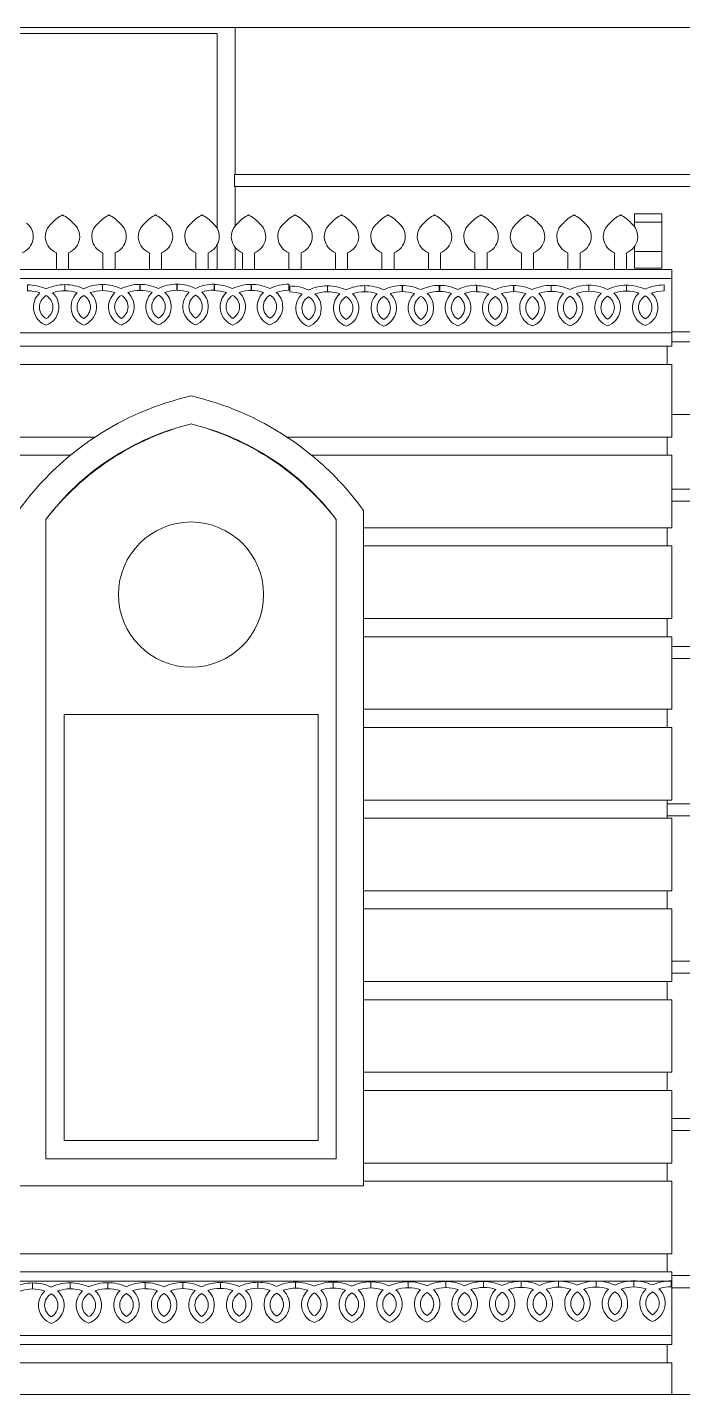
# Model space of a CAD drawing. Header units: inches. Extents: x -6210 to 141093, y -2740 to 21225.
# Drawn here: x 98754.2 to 98862.5, y 3138.1 to 3364.1 of the extents above; entities that cross this region are included whole.
import ezdxf

# ---------------------------------------------------------------- set-up
doc = ezdxf.new("R2010")
doc.units = ezdxf.units.IN
doc.header["$LTSCALE"] = 100
doc.header["$MEASUREMENT"] = 0

msp = doc.modelspace()

# ---------------------------------------------------------------- linework, layer by layer
at = {"color": 0, "linetype": 'Continuous', "lineweight": 0, "extrusion": (0, 1, 0)}
for p, q in [((99116.27012, 3364.12844), (98364.77012, 3364.12844)), ((98695.52012, 3363.12844), (98785.52012, 3363.12844)), ((98785.52012, 3363.12844), (98785.52012, 3330.92073)), ((98788.52012, 3339.79852), (98788.52012, 3364.12844)), ((98884.51354, 3339.79852), (98788.38999, 3339.79852)), ((98788.38999, 3337.79852), (98788.38999, 3339.79852)), ((98884.51354, 3337.79852), (98788.38999, 3337.79852)), ((98788.52012, 3331.33311), (98788.52012, 3337.79852)), ((98859.04218, 3333.30661), (98854.54218, 3333.30661)), ((98854.54218, 3333.30653), (98854.54218, 3333.30661)), ((98859.04218, 3333.30653), (98854.54218, 3333.30653)), ((98854.54218, 3333.30641), (98854.54218, 3333.30653)), ((98859.04218, 3333.30641), (98854.54218, 3333.30641)), ((98854.54218, 3333.3064), (98854.54218, 3333.30641)), ((98859.04218, 3333.3064), (98854.54218, 3333.3064)), ((98854.54218, 3333.30636), (98854.54218, 3333.3064)), ((98859.04218, 3333.30636), (98854.54218, 3333.30636)), ((98854.54218, 3333.30623), (98854.54218, 3333.30636)), ((98859.04218, 3333.30623), (98854.54218, 3333.30623)), ((98854.54218, 3333.30611), (98854.54218, 3333.30623)), ((98859.04218, 3333.30623), (98854.54218, 3333.30623)), ((98854.54218, 3333.30623), (98854.54218, 3333.30623)), ((98859.04218, 3333.30611), (98854.54218, 3333.30611)), ((98854.54218, 3333.3061), (98854.54218, 3333.30611)), ((98859.04218, 3333.3061), (98854.54218, 3333.3061)), ((98854.54218, 3331.95298), (98854.54218, 3333.3061)), ((98859.04218, 3331.95298), (98854.54218, 3331.95298)), ((98854.54218, 3331.18291), (98854.54218, 3331.95298)), ((98859.04218, 3333.30661), (98859.04218, 3333.30653)), ((98859.04218, 3333.30653), (98859.04218, 3333.30641)), ((98859.04218, 3333.30641), (98859.04218, 3333.3064)), ((98859.04218, 3333.3064), (98859.04218, 3333.30636)), ((98859.04218, 3333.30636), (98859.04218, 3333.30623)), ((98859.04218, 3333.30623), (98859.04218, 3333.30611)), ((98859.04218, 3333.30623), (98859.04218, 3333.30623)), ((98859.04218, 3333.30611), (98859.04218, 3333.3061)), ((98859.04218, 3333.3061), (98859.04218, 3331.95298)), ((98859.04218, 3331.95298), (98859.04218, 3327.0591)), ((98758.97397, 3326.8738), (98758.97396, 3324.12819)), ((98760.97396, 3324.12819), (98760.97397, 3326.8738)), ((98766.66147, 3326.87368), (98766.66146, 3324.12807)), ((98768.66146, 3324.12807), (98768.66147, 3326.87368)), ((98774.34897, 3326.87356), (98774.34896, 3324.12795)), ((98776.34896, 3324.12795), (98776.34897, 3326.87356)), ((98782.03647, 3326.87355), (98782.03646, 3324.12794)), ((98784.03646, 3324.12794), (98784.03647, 3326.87355)), ((98785.52012, 3328.15062), (98785.52012, 3324.12844)), ((98788.52012, 3324.12844), (98788.52012, 3327.73869)), ((98789.72397, 3326.87378), (98789.72396, 3324.12817)), ((98791.72396, 3324.12817), (98791.72397, 3326.87378)), ((98797.41147, 3326.87366), (98797.41146, 3324.12805)), ((98799.41146, 3324.12805), (98799.41147, 3326.87366)), ((98805.09897, 3326.87353), (98805.09896, 3324.12792)), ((98807.09896, 3324.12792), (98807.09897, 3326.87353)), ((98812.78647, 3326.87353), (98812.78646, 3324.12792)), ((98814.78646, 3324.12792), (98814.78647, 3326.87353)), ((98820.47397, 3326.87375), (98820.47396, 3324.12815)), ((98822.47396, 3324.12814), (98822.47397, 3326.87375)), ((98828.16147, 3326.87363), (98828.16146, 3324.12802)), ((98830.16146, 3324.12802), (98830.16147, 3326.87363)), ((98835.84897, 3326.87351), (98835.84896, 3324.1279)), ((98837.84896, 3324.1279), (98837.84897, 3326.87351)), ((98843.53647, 3326.87351), (98843.53646, 3324.1279)), ((98845.53646, 3324.1279), (98845.53647, 3326.87351)), ((98851.22397, 3326.87373), (98851.22396, 3324.12812)), ((98853.22396, 3324.12812), (98853.22397, 3326.87373)), ((98854.54218, 3327.0591), (98854.54218, 3327.8888)), ((98859.04218, 3327.0591), (98854.54218, 3327.0591)), ((98854.54218, 3324.31349), (98854.54218, 3327.0591)), ((98859.04218, 3327.0591), (98859.04218, 3324.31349)), ((98860.72396, 3324.12844), (98422.72396, 3324.12844)), ((98422.72396, 3322.6298), (98860.72396, 3322.6298)), ((98758.97396, 3324.12819), (98760.97396, 3324.12819)), ((98766.66146, 3324.12807), (98768.66146, 3324.12807)), ((98774.34896, 3324.12795), (98776.34896, 3324.12795)), ((98782.03646, 3324.12794), (98784.03646, 3324.12794)), ((98789.72396, 3324.12817), (98791.72396, 3324.12817)), ((98797.41146, 3324.12805), (98799.41146, 3324.12805)), ((98805.09896, 3324.12792), (98807.09896, 3324.12792)), ((98812.78646, 3324.12792), (98814.78646, 3324.12792)), ((98820.47396, 3324.12815), (98822.47396, 3324.12814)), ((98828.16146, 3324.12802), (98830.16146, 3324.12802)), ((98835.84896, 3324.1279), (98837.84896, 3324.1279)), ((98843.53646, 3324.1279), (98845.53646, 3324.1279)), ((98851.22396, 3324.12812), (98853.22396, 3324.12812)), ((98859.04218, 3324.31349), (98854.54218, 3324.31349)), ((98860.72396, 3322.6298), (98860.72396, 3324.12844)), ((98860.72396, 3322.6298), (98860.72396, 3313.6298)), ((98754.17113, 3320.576), (98754.17113, 3321.57326)), ((98760.38323, 3321.59651), (98760.38323, 3320.59925)), ((98760.38323, 3320.59925), (98760.38323, 3321.59651)), ((98766.59533, 3321.61977), (98766.59533, 3320.62251)), ((98766.59533, 3320.62251), (98766.59533, 3321.61977)), ((98772.74432, 3320.64606), (98772.74432, 3321.64332)), ((98772.80743, 3321.64303), (98772.80743, 3320.64577)), ((98778.87114, 3320.66956), (98778.87114, 3321.66682)), ((98778.95642, 3321.66658), (98778.95642, 3320.66932)), ((98785.02014, 3320.62251), (98785.02014, 3321.61977)), ((98785.08324, 3321.69008), (98785.08324, 3320.69282)), ((98791.16518, 3320.64606), (98791.16518, 3321.64332)), ((98791.23224, 3321.64303), (98791.23224, 3320.64577)), ((98797.37728, 3321.66657), (98797.37728, 3320.66931)), ((98797.55207, 3320.38928), (98797.55207, 3321.38654)), ((98803.76417, 3321.40979), (98803.76417, 3320.41253)), ((98803.76417, 3320.41253), (98803.76417, 3321.40979)), ((98809.97627, 3321.43305), (98809.97627, 3320.43579)), ((98809.97627, 3320.43579), (98809.97627, 3321.43305)), ((98816.12527, 3320.45934), (98816.12527, 3321.4566)), ((98816.18837, 3321.45631), (98816.18837, 3320.45905)), ((98822.25209, 3320.48284), (98822.25209, 3321.4801)), ((98822.33737, 3321.47986), (98822.33737, 3320.4826)), ((98828.40109, 3320.43579), (98828.40109, 3321.43305)), ((98828.46419, 3321.50336), (98828.46419, 3320.5061)), ((98834.54612, 3320.45934), (98834.54612, 3321.4566)), ((98834.61319, 3321.45631), (98834.61319, 3320.45905)), ((98840.75822, 3321.47985), (98840.75822, 3320.48259)), ((98840.77955, 3320.48264), (98840.77955, 3321.4799)), ((98846.99165, 3321.50315), (98846.99165, 3320.50589)), ((98846.99165, 3320.50589), (98846.99165, 3321.50315)), ((98853.20375, 3321.52641), (98853.20375, 3320.52915)), ((98853.20375, 3320.52915), (98853.20375, 3321.52641)), ((98859.41585, 3321.54967), (98859.41585, 3320.55241)), ((98860.72396, 3313.6298), (98422.72396, 3313.6298)), ((99116.27012, 3313.79852), (98860.72396, 3313.79852)), ((98860.72396, 3311.41211), (98860.72396, 3313.6298)), ((98422.72396, 3311.41211), (98860.72396, 3311.41211)), ((98859.92163, 3308.41211), (98859.92163, 3311.41211)), ((99116.27012, 3312.12844), (98860.72396, 3312.12844)), ((98860.72396, 3308.41211), (98422.72396, 3308.41211)), ((98860.72396, 3296.41211), (98860.72396, 3308.41211)), ((99116.27012, 3300.12844), (98860.72396, 3300.12844)), ((98725.08112, 3296.41211), (98765.3668, 3296.41211)), ((98788.52012, 3296.01242), (98788.52012, 3296.09673)), ((98788.52012, 3296.01242), (98788.52012, 3296.09673)), ((98797.08112, 3296.41211), (98860.72396, 3296.41211)), ((98859.92163, 3293.41211), (98859.92163, 3296.41211)), ((98761.29786, 3293.41211), (98729.15007, 3293.41211)), ((98860.72396, 3293.41211), (98801.15007, 3293.41211)), ((98860.72396, 3281.41211), (98860.72396, 3293.41211)), ((98761.73821, 3287.79852), (98761.63722, 3287.79852)), ((98800.8107, 3287.79852), (98800.70972, 3287.79852)), ((99116.27012, 3287.79852), (98860.72396, 3287.79852)), ((98759.76673, 3285.79852), (98759.70467, 3285.79852)), ((98802.74325, 3285.79852), (98802.6812, 3285.79852)), ((98809.72396, 3284.28107), (98809.72396, 3281.41211)), ((99116.27012, 3285.79852), (98860.72396, 3285.79852)), ((98757.22396, 3282.78916), (98757.22396, 3177.12844)), ((98805.22396, 3177.12844), (98805.22396, 3282.78916)), ((98809.72396, 3281.41211), (98860.72396, 3281.41211)), ((98809.72396, 3281.41211), (98809.72396, 3278.41211)), ((98859.92163, 3278.41211), (98859.92163, 3281.41211)), ((98860.72396, 3278.41211), (98809.72396, 3278.41211)), ((98809.72396, 3278.41211), (98809.72396, 3266.41211)), ((98860.72396, 3266.41211), (98860.72396, 3278.41211)), ((98809.72396, 3266.41211), (98860.72396, 3266.41211)), ((98809.72396, 3266.41211), (98809.72396, 3263.41211)), ((98859.92163, 3263.41211), (98859.92163, 3266.41211)), ((98860.72396, 3263.41211), (98809.72396, 3263.41211)), ((98809.72396, 3263.41211), (98809.72396, 3251.41211)), ((98860.72396, 3251.41211), (98860.72396, 3263.41211)), ((99116.27012, 3261.79852), (98860.72396, 3261.79852)), ((99116.27012, 3259.79852), (98860.72396, 3259.79852)), ((98760.22396, 3180.12844), (98760.22396, 3250.57125)), ((98760.22396, 3250.57125), (98802.22396, 3250.57125)), ((98802.22396, 3250.57125), (98802.22396, 3180.12844)), ((98809.72396, 3251.41211), (98860.72396, 3251.41211)), ((98809.72396, 3251.41211), (98809.72396, 3248.41211)), ((98859.92163, 3248.41211), (98859.92163, 3251.41211)), ((98860.72396, 3248.41211), (98809.72396, 3248.41211)), ((98809.72396, 3248.41211), (98809.72396, 3236.41211)), ((98860.72396, 3236.41211), (98860.72396, 3248.41211)), ((98809.72396, 3236.41211), (98860.72396, 3236.41211)), ((98809.72396, 3236.41211), (98809.72396, 3233.41211)), ((98859.92163, 3233.41211), (98859.92163, 3236.41211)), ((99116.27012, 3235.79852), (98859.92163, 3235.79852)), ((98860.72396, 3233.41211), (98809.72396, 3233.41211)), ((98809.72396, 3233.41211), (98809.72396, 3221.41211)), ((99116.27012, 3233.79852), (98859.92163, 3233.79852)), ((98860.72396, 3221.41211), (98860.72396, 3233.41211)), ((98809.72396, 3221.41211), (98860.72396, 3221.41211)), ((98809.72396, 3221.41211), (98809.72396, 3218.41211)), ((98859.92163, 3218.41211), (98859.92163, 3221.41211)), ((98860.72396, 3218.41211), (98809.72396, 3218.41211)), ((98809.72396, 3218.41211), (98809.72396, 3206.41211)), ((98860.72396, 3206.41211), (98860.72396, 3218.41211)), ((99116.27012, 3209.79852), (98860.72396, 3209.79852)), ((99116.27012, 3207.79852), (98860.72396, 3207.79852)), ((98809.72396, 3206.41211), (98860.72396, 3206.41211)), ((98809.72396, 3206.41211), (98809.72396, 3203.41211)), ((98859.92163, 3203.41211), (98859.92163, 3206.41211)), ((98860.72396, 3203.41211), (98809.72396, 3203.41211)), ((98809.72396, 3203.41211), (98809.72396, 3191.41211)), ((98860.72396, 3191.41211), (98860.72396, 3203.41211)), ((98809.72396, 3191.41211), (98860.72396, 3191.41211)), ((98809.72396, 3191.41211), (98809.72396, 3188.41211)), ((98859.92163, 3188.41211), (98859.92163, 3191.41211)), ((98860.72396, 3188.41211), (98809.72396, 3188.41211)), ((98809.72396, 3188.41211), (98809.72396, 3176.41211)), ((98860.72396, 3176.41211), (98860.72396, 3188.41211)), ((99116.27012, 3183.79852), (98860.72396, 3183.79852)), ((98802.22396, 3180.12844), (98760.22396, 3180.12844)), ((99116.27012, 3181.79852), (98860.72396, 3181.79852)), ((98757.22396, 3177.12844), (98805.22396, 3177.12844)), ((98809.72396, 3176.41211), (98860.72396, 3176.41211)), ((98809.72396, 3176.41211), (98809.72396, 3173.41211)), ((98859.92163, 3173.41211), (98859.92163, 3176.41211)), ((98860.72396, 3173.41211), (98809.72396, 3173.41211)), ((98809.72396, 3173.41211), (98809.72396, 3172.62844)), ((98860.72396, 3161.41211), (98860.72396, 3173.41211)), ((98809.72396, 3172.62844), (98752.72396, 3172.62844)), ((98422.72396, 3161.41211), (98860.72396, 3161.41211)), ((98859.92163, 3158.41211), (98859.92163, 3161.41211)), ((98860.72396, 3158.41211), (98422.72396, 3158.41211)), ((98860.72396, 3156.91211), (98860.72396, 3158.41211)), ((99116.27012, 3157.79852), (98860.72396, 3157.79852)), ((98425.80269, 3156.91211), (98860.72396, 3156.91211)), ((98755.0166, 3156.59206), (98755.0166, 3155.59479)), ((98755.0166, 3155.59479), (98755.0166, 3156.59206)), ((98761.2287, 3156.61531), (98761.2287, 3155.61805)), ((98761.2287, 3155.61805), (98761.2287, 3156.61531)), ((98767.4408, 3156.63857), (98767.4408, 3155.64131)), ((98767.4408, 3155.64131), (98767.4408, 3156.63857)), ((98773.6529, 3156.66183), (98773.6529, 3155.66456)), ((98773.6529, 3155.63358), (98773.6529, 3156.63084)), ((98779.865, 3156.6541), (98779.865, 3155.65683)), ((98779.865, 3155.65683), (98779.865, 3156.6541)), ((98786.0771, 3156.67735), (98786.0771, 3155.68009)), ((98786.0771, 3155.68009), (98786.0771, 3156.67735)), ((98792.2892, 3156.70061), (98792.2892, 3155.70335)), ((98792.2892, 3155.70335), (98792.2892, 3156.70061)), ((98798.5013, 3156.72387), (98798.5013, 3155.7266)), ((98798.5013, 3155.7266), (98798.5013, 3156.72387)), ((98804.7134, 3156.74712), (98804.7134, 3155.74986)), ((98804.7134, 3155.74986), (98804.7134, 3156.74712)), ((98810.9255, 3156.77038), (98810.9255, 3155.77312)), ((98810.9255, 3155.77312), (98810.9255, 3156.77038)), ((98817.1376, 3156.79364), (98817.1376, 3155.79637)), ((98817.1376, 3155.79637), (98817.1376, 3156.79364)), ((98823.3497, 3156.81689), (98823.3497, 3155.81963)), ((98823.3497, 3155.81963), (98823.3497, 3156.81689)), ((98829.5618, 3156.84015), (98829.5618, 3155.84289)), ((98829.5618, 3155.84289), (98829.5618, 3156.84015)), ((98835.7739, 3156.86341), (98835.7739, 3155.86614)), ((98835.7739, 3155.86614), (98835.7739, 3156.86341)), ((98841.98601, 3156.88666), (98841.98601, 3155.8894)), ((98841.98601, 3155.8894), (98841.98601, 3156.88666)), ((98848.19811, 3156.90992), (98848.19811, 3155.91266)), ((98848.19811, 3155.91266), (98848.19811, 3156.90992)), ((98854.41021, 3156.93317), (98854.41021, 3155.93591)), ((98854.41021, 3155.93591), (98854.41021, 3156.93317)), ((98860.62231, 3156.95643), (98860.62231, 3155.95917)), ((98860.72396, 3156.91211), (98860.72396, 3147.91211)), ((99116.27012, 3155.79852), (98860.72396, 3155.79852)), ((98425.72396, 3146.41211), (98860.72396, 3146.41211)), ((98860.72396, 3147.91211), (98425.80269, 3147.91211)), ((98859.92163, 3143.41211), (98859.92163, 3146.41211)), ((98860.72396, 3146.41211), (98860.72396, 3147.91211)), ((98860.72396, 3143.41211), (98431.72396, 3143.41211)), ((98860.72396, 3138.12844), (98860.72396, 3143.41211)), ((98860.72396, 3138.12844), (98431.72396, 3138.12844)), ((98860.72396, 3138.12844), (98884.52012, 3138.12844))]:
    msp.add_line(p, q, dxfattribs=at)
at = {"color": 0, "linetype": 'Continuous', "lineweight": 0}
msp.add_circle((98781.22396, 3270.36816), 12, dxfattribs=at)
for centre, radius, start, end in [((98752.28647, 3329.5357), 2.84375, 290.5881717, 51.7014143), ((98759.97397, 3329.53593), 2.84375, 128.2985857, 249.411834), ((98762.89531, 3327.49141), 6.34226, 117.4268136, 137.6041199), ((98757.05262, 3327.49141), 6.34226, 42.3958801, 62.5731864), ((98759.97397, 3329.53593), 2.84375, 290.5881717, 51.7014143), ((98767.66147, 3329.5358), 2.84375, 128.2985857, 249.411834), ((98770.58281, 3327.49129), 6.34226, 117.4268136, 137.6041199), ((98764.74012, 3327.49129), 6.34226, 42.3958801, 62.5731864), ((98767.66147, 3329.5358), 2.84375, 290.5881717, 51.7014143), ((98775.34897, 3329.53568), 2.84375, 128.2985857, 249.411834), ((98778.27031, 3327.49117), 6.34226, 117.4268136, 137.6041199), ((98772.42762, 3327.49117), 6.34226, 42.3958801, 62.5731864), ((98775.34897, 3329.53568), 2.84375, 290.5881717, 51.7014143), ((98783.03647, 3329.53568), 2.84375, 128.2985857, 249.411834), ((98785.95781, 3327.49116), 6.34226, 117.4268136, 137.6041199), ((98780.11512, 3327.49116), 6.34226, 42.3958801, 62.5731864), ((98783.03647, 3329.53568), 2.84375, 290.5881717, 51.7014143), ((98790.72397, 3329.5359), 2.84375, 128.2985857, 249.411834), ((98793.64531, 3327.49139), 6.34226, 117.4268136, 137.6041199), ((98787.80262, 3327.49139), 6.34226, 42.3958801, 62.5731864), ((98790.72397, 3329.5359), 2.84375, 290.5881717, 51.7014143), ((98798.41147, 3329.53578), 2.84375, 128.2985857, 249.411834), ((98801.33281, 3327.49127), 6.34226, 117.4268136, 137.6041199), ((98795.49012, 3327.49127), 6.34226, 42.3958801, 62.5731864), ((98798.41147, 3329.53578), 2.84375, 290.5881717, 51.7014143), ((98806.09897, 3329.53566), 2.84375, 128.2985857, 249.411834), ((98809.02031, 3327.49115), 6.34226, 117.4268136, 137.6041199), ((98803.17762, 3327.49115), 6.34226, 42.3958801, 62.5731864), ((98806.09897, 3329.53566), 2.84375, 290.5881717, 51.7014143), ((98813.78647, 3329.53565), 2.84375, 128.2985857, 249.411834), ((98816.70781, 3327.49114), 6.34226, 117.4268136, 137.6041199), ((98810.86512, 3327.49114), 6.34226, 42.3958801, 62.5731864), ((98813.78647, 3329.53565), 2.84375, 290.5881717, 51.7014143), ((98821.47397, 3329.53588), 2.84375, 128.2985857, 249.411834), ((98824.39531, 3327.49137), 6.34226, 117.4268136, 137.6041199), ((98818.55262, 3327.49137), 6.34226, 42.3958801, 62.5731864), ((98821.47397, 3329.53588), 2.84375, 290.5881717, 51.7014143), ((98829.16147, 3329.53576), 2.84375, 128.2985857, 249.411834), ((98832.08281, 3327.49125), 6.34226, 117.4268136, 137.6041199), ((98826.24012, 3327.49125), 6.34226, 42.3958801, 62.5731864), ((98829.16147, 3329.53576), 2.84375, 290.5881717, 51.7014143), ((98836.84897, 3329.53564), 2.84375, 128.2985857, 249.411834), ((98839.77031, 3327.49112), 6.34226, 117.4268136, 137.6041199), ((98833.92762, 3327.49112), 6.34226, 42.3958801, 62.5731864), ((98836.84897, 3329.53564), 2.84375, 290.5881717, 51.7014143), ((98844.53647, 3329.53563), 2.84375, 128.2985857, 249.411834), ((98847.45781, 3327.49112), 6.34226, 117.4268136, 137.6041199), ((98841.61512, 3327.49112), 6.34226, 42.3958801, 62.5731864), ((98844.53647, 3329.53563), 2.84375, 290.5881717, 51.7014143), ((98852.22397, 3329.53586), 2.84375, 128.2985857, 249.411834), ((98855.14531, 3327.49135), 6.34226, 117.4268136, 137.6041199), ((98849.30262, 3327.49135), 6.34226, 42.3958801, 62.5731864), ((98852.22397, 3329.53586), 2.84375, 290.5881717, 51.7014143), ((98754.17113, 3314.2511), 7.32216, 65.1143541, 90), ((98754.17324, 3314.2394), 6.3366, 71.2319189, 90.0190987), ((98758.36085, 3317.88182), 3.18973, 132.3525343, 250.1389957), ((98760.38323, 3314.27436), 7.32216, 90, 115.3146468), ((98756.1935, 3317.88182), 3.18973, 289.8610043, 48.0713122), ((98760.38534, 3314.26266), 6.3366, 90.0190987, 108.9756396), ((98760.38323, 3314.27436), 7.32216, 65.1143541, 90), ((98760.38534, 3314.26266), 6.3366, 71.2319189, 90.0190987), ((98764.57295, 3317.90508), 3.18973, 132.3525343, 250.1389957), ((98766.59533, 3314.29761), 7.32216, 90, 115.3146468), ((98762.4056, 3317.90508), 3.18973, 289.8610043, 48.0713122), ((98766.59744, 3314.28591), 6.3366, 90.0190987, 108.9756396), ((98766.59533, 3314.29761), 7.32216, 65.1143541, 90), ((98766.59744, 3314.28591), 6.3366, 71.2319189, 90.0190987), ((98770.78505, 3317.92833), 3.18973, 132.3525343, 250.1389957), ((98772.80743, 3314.32087), 7.32216, 90, 115.3146468), ((98768.6177, 3317.92833), 3.18973, 289.8610043, 48.0713122), ((98772.80954, 3314.30917), 6.3366, 90.0190987, 108.9756396), ((98772.74432, 3314.32116), 7.32216, 65.1143541, 90), ((98772.74644, 3314.30946), 6.3366, 71.2319189, 90.0190987), ((98776.93405, 3317.95188), 3.18973, 132.3525343, 250.1389957), ((98778.95642, 3314.34442), 7.32216, 90, 115.3146468), ((98774.7667, 3317.95188), 3.18973, 289.8610043, 48.0713122), ((98778.95854, 3314.33272), 6.3366, 90.0190987, 108.9756396), ((98778.87114, 3314.34467), 7.32216, 65.1143541, 90), ((98778.87326, 3314.33297), 6.3366, 71.2319189, 90.0190987), ((98783.06087, 3317.97539), 3.18973, 132.3525343, 250.1389957), ((98785.08324, 3314.36792), 7.32216, 90, 115.3146468), ((98780.89352, 3317.97539), 3.18973, 289.8610043, 48.0713122), ((98785.08536, 3314.35622), 6.3366, 90.0190987, 108.9756396), ((98785.02014, 3314.29761), 7.32216, 65.1143541, 90), ((98785.02225, 3314.28591), 6.3366, 71.2319189, 90.0190987), ((98789.20987, 3317.92833), 3.18973, 132.3525343, 250.1389957), ((98791.23224, 3314.32087), 7.32216, 90, 115.3146468), ((98787.04251, 3317.92833), 3.18973, 289.8610043, 48.0713122), ((98791.23435, 3314.30917), 6.3366, 90.0190987, 108.9756396), ((98791.16518, 3314.32116), 7.32216, 65.1143541, 90), ((98791.16729, 3314.30946), 6.3366, 71.2319189, 90.0190987), ((98795.3549, 3317.95188), 3.18973, 132.3525343, 250.1389957), ((98797.37728, 3314.34442), 7.32216, 90, 115.3146468), ((98793.18755, 3317.95188), 3.18973, 289.8610043, 48.0713122), ((98797.37939, 3314.33272), 6.3366, 90.0190987, 108.9756396), ((98797.55207, 3314.06438), 7.32216, 65.1143541, 90), ((98797.55418, 3314.05268), 6.3366, 71.2319189, 90.0190987), ((98801.7418, 3317.6951), 3.18973, 132.3525343, 250.1389957), ((98803.76417, 3314.08764), 7.32216, 90, 115.3146468), ((98799.57444, 3317.6951), 3.18973, 289.8610043, 48.0713122), ((98803.76628, 3314.07594), 6.3366, 90.0190987, 108.9756396), ((98803.76417, 3314.08764), 7.32216, 65.1143541, 90), ((98803.76628, 3314.07594), 6.3366, 71.2319189, 90.0190987), ((98807.9539, 3317.71836), 3.18973, 132.3525343, 250.1389957), ((98809.97627, 3314.11089), 7.32216, 90, 115.3146468), ((98805.78655, 3317.71836), 3.18973, 289.8610043, 48.0713122), ((98809.97838, 3314.09919), 6.3366, 90.0190987, 108.9756396), ((98809.97627, 3314.11089), 7.32216, 65.1143541, 90), ((98809.97838, 3314.09919), 6.3366, 71.2319189, 90.0190987), ((98814.166, 3317.74161), 3.18973, 132.3525343, 250.1389957), ((98816.18837, 3314.13415), 7.32216, 90, 115.3146468), ((98811.99865, 3317.74161), 3.18973, 289.8610043, 48.0713122), ((98816.19048, 3314.12245), 6.3366, 90.0190987, 108.9756396), ((98816.12527, 3314.13444), 7.32216, 65.1143541, 90), ((98816.12738, 3314.12274), 6.3366, 71.2319189, 90.0190987), ((98820.31499, 3317.76516), 3.18973, 132.3525343, 250.1389957), ((98822.33737, 3314.1577), 7.32216, 90, 115.3146468), ((98818.14764, 3317.76516), 3.18973, 289.8610043, 48.0713122), ((98822.33948, 3314.146), 6.3366, 90.0190987, 108.9756396), ((98822.25209, 3314.15795), 7.32216, 65.1143541, 90), ((98822.2542, 3314.14625), 6.3366, 71.2319189, 90.0190987), ((98826.44181, 3317.78867), 3.18973, 132.3525343, 250.1389957), ((98828.46419, 3314.1812), 7.32216, 90, 115.3146468), ((98824.27446, 3317.78867), 3.18973, 289.8610043, 48.0713122), ((98828.4663, 3314.1695), 6.3366, 90.0190987, 108.9756396), ((98828.40109, 3314.11089), 7.32216, 65.1143541, 90), ((98828.4032, 3314.09919), 6.3366, 71.2319189, 90.0190987), ((98832.59081, 3317.74161), 3.18973, 132.3525343, 250.1389957), ((98834.61319, 3314.13415), 7.32216, 90, 115.3146468), ((98830.42346, 3317.74161), 3.18973, 289.8610043, 48.0713122), ((98834.6153, 3314.12245), 6.3366, 90.0190987, 108.9756396), ((98834.54612, 3314.13444), 7.32216, 65.1143541, 90), ((98834.54823, 3314.12274), 6.3366, 71.2319189, 90.0190987), ((98838.73585, 3317.76516), 3.18973, 132.3525343, 250.1389957), ((98840.75822, 3314.1577), 7.32216, 90, 115.3146468), ((98836.5685, 3317.76516), 3.18973, 289.8610043, 48.0713122), ((98840.76033, 3314.146), 6.3366, 90.0190987, 108.9756396), ((98840.77955, 3314.15774), 7.32216, 65.1143541, 90), ((98840.78166, 3314.14604), 6.3366, 71.2319189, 90.0190987), ((98844.96927, 3317.78846), 3.18973, 132.3525343, 250.1389957), ((98846.99165, 3314.181), 7.32216, 90, 115.3146468), ((98842.80192, 3317.78846), 3.18973, 289.8610043, 48.0713122), ((98846.99376, 3314.1693), 6.3366, 90.0190987, 108.9756396), ((98846.99165, 3314.181), 7.32216, 65.1143541, 90), ((98846.99376, 3314.1693), 6.3366, 71.2319189, 90.0190987), ((98851.18137, 3317.81172), 3.18973, 132.3525343, 250.1389957), ((98853.20375, 3314.20425), 7.32216, 90, 115.3146468), ((98849.01402, 3317.81172), 3.18973, 289.8610043, 48.0713122), ((98853.20586, 3314.19255), 6.3366, 90.0190987, 108.9756396), ((98853.20375, 3314.20425), 7.32216, 65.1143541, 90), ((98853.20586, 3314.19255), 6.3366, 71.2319189, 90.0190987), ((98857.39347, 3317.83497), 3.18973, 132.3525343, 250.1389957), ((98859.41585, 3314.22751), 7.32216, 90, 115.3146468), ((98855.22612, 3317.83497), 3.18973, 289.8610043, 48.0713122), ((98859.41796, 3314.21581), 6.3366, 90.0190987, 108.9756396), ((98758.36085, 3317.88182), 2.18973, 119.6625692, 240.3374308), ((98756.1935, 3317.88182), 2.18973, 299.6625692, 60.3374308), ((98764.57295, 3317.90508), 2.18973, 119.6625692, 240.3374308), ((98762.4056, 3317.90508), 2.18973, 299.6625692, 60.3374308), ((98770.78505, 3317.92833), 2.18973, 119.6625692, 240.3374308), ((98768.6177, 3317.92833), 2.18973, 299.6625692, 60.3374308), ((98776.93405, 3317.95188), 2.18973, 119.6625692, 240.3374308), ((98774.7667, 3317.95188), 2.18973, 299.6625692, 60.3374308), ((98783.06087, 3317.97539), 2.18973, 119.6625692, 240.3374308), ((98780.89352, 3317.97539), 2.18973, 299.6625692, 60.3374308), ((98789.20987, 3317.92833), 2.18973, 119.6625692, 240.3374308), ((98787.04251, 3317.92833), 2.18973, 299.6625692, 60.3374308), ((98795.3549, 3317.95188), 2.18973, 119.6625692, 240.3374308), ((98793.18755, 3317.95188), 2.18973, 299.6625692, 60.3374308), ((98801.7418, 3317.6951), 2.18973, 119.6625692, 240.3374308), ((98799.57444, 3317.6951), 2.18973, 299.6625692, 60.3374308), ((98807.9539, 3317.71836), 2.18973, 119.6625692, 240.3374308), ((98805.78655, 3317.71836), 2.18973, 299.6625692, 60.3374308), ((98814.166, 3317.74161), 2.18973, 119.6625692, 240.3374308), ((98811.99865, 3317.74161), 2.18973, 299.6625692, 60.3374308), ((98820.31499, 3317.76516), 2.18973, 119.6625692, 240.3374308), ((98818.14764, 3317.76516), 2.18973, 299.6625692, 60.3374308), ((98826.44181, 3317.78867), 2.18973, 119.6625692, 240.3374308), ((98824.27446, 3317.78867), 2.18973, 299.6625692, 60.3374308), ((98832.59081, 3317.74161), 2.18973, 119.6625692, 240.3374308), ((98830.42346, 3317.74161), 2.18973, 299.6625692, 60.3374308), ((98838.73585, 3317.76516), 2.18973, 119.6625692, 240.3374308), ((98836.5685, 3317.76516), 2.18973, 299.6625692, 60.3374308), ((98844.96927, 3317.78846), 2.18973, 119.6625692, 240.3374308), ((98842.80192, 3317.78846), 2.18973, 299.6625692, 60.3374308), ((98851.18137, 3317.81172), 2.18973, 119.6625692, 240.3374308), ((98849.01402, 3317.81172), 2.18973, 299.6625692, 60.3374308), ((98857.39347, 3317.83497), 2.18973, 119.6625692, 240.3374308), ((98855.22612, 3317.83497), 2.18973, 299.6625692, 60.3374308), ((98792.08938, 3255.90849), 48.52463, 102.9391188, 123.4151448), ((98770.35854, 3255.90849), 48.52463, 56.5848552, 77.0608812), ((98791.13137, 3257.36536), 42.3802, 103.5193834, 143.1374031), ((98792.08938, 3255.90849), 44.02463, 104.2884241, 142.3683624), ((98771.31656, 3257.36536), 42.3802, 36.8625969, 76.4806166), ((98770.35854, 3255.90849), 44.02463, 37.6316376, 75.7115759), ((98792.08938, 3255.90849), 48.52463, 123.4151448, 129.3869562), ((98770.35854, 3255.90849), 48.52463, 50.6130438, 56.5848552), ((98792.08938, 3255.90849), 48.52463, 129.3869562, 144.2178659), ((98770.35854, 3255.90849), 48.52463, 35.7821341, 50.6130438), ((98755.0166, 3149.2699), 7.32216, 90, 115.3146468), ((98755.01871, 3149.2582), 6.3366, 90.0190987, 108.9756396), ((98755.0166, 3149.2699), 7.32216, 65.1143541, 90), ((98755.01871, 3149.2582), 6.3366, 71.2319189, 90.0190987), ((98759.20632, 3152.90062), 3.18973, 132.3525343, 250.1389957), ((98761.2287, 3149.29316), 7.32216, 90, 115.3146468), ((98757.03897, 3152.90062), 3.18973, 289.8610043, 48.0713122), ((98761.23081, 3149.28145), 6.3366, 90.0190987, 108.9756396), ((98761.2287, 3149.29316), 7.32216, 65.1143541, 90), ((98761.23081, 3149.28145), 6.3366, 71.2319189, 90.0190987), ((98765.41843, 3152.92387), 3.18973, 132.3525343, 250.1389957), ((98767.4408, 3149.31641), 7.32216, 90, 115.3146468), ((98763.25107, 3152.92387), 3.18973, 289.8610043, 48.0713122), ((98767.44291, 3149.30471), 6.3366, 90.0190987, 108.9756396), ((98767.4408, 3149.31641), 7.32216, 65.1143541, 90), ((98767.44291, 3149.30471), 6.3366, 71.2319189, 90.0190987), ((98771.63053, 3152.94713), 3.18973, 132.3525343, 250.1389957), ((98773.6529, 3149.33967), 7.32216, 90, 115.3146468), ((98769.46317, 3152.94713), 3.18973, 289.8610043, 48.0713122), ((98773.65501, 3149.32797), 6.3366, 90.0190987, 108.9756396), ((98773.6529, 3149.30868), 7.32216, 65.1143541, 90), ((98773.65501, 3149.29698), 6.3366, 71.2319189, 90.0190987), ((98777.84263, 3152.9394), 3.18973, 132.3525343, 250.1389957), ((98779.865, 3149.33194), 7.32216, 90, 115.3146468), ((98775.67527, 3152.9394), 3.18973, 289.8610043, 48.0713122), ((98779.86711, 3149.32024), 6.3366, 90.0190987, 108.9756396), ((98779.865, 3149.33194), 7.32216, 65.1143541, 90), ((98779.86711, 3149.32024), 6.3366, 71.2319189, 90.0190987), ((98784.05473, 3152.96266), 3.18973, 132.3525343, 250.1389957), ((98786.0771, 3149.35519), 7.32216, 90, 115.3146468), ((98781.88737, 3152.96266), 3.18973, 289.8610043, 48.0713122), ((98786.07921, 3149.34349), 6.3366, 90.0190987, 108.9756396), ((98786.0771, 3149.35519), 7.32216, 65.1143541, 90), ((98786.07921, 3149.34349), 6.3366, 71.2319189, 90.0190987), ((98790.26683, 3152.98591), 3.18973, 132.3525343, 250.1389957), ((98792.2892, 3149.37845), 7.32216, 90, 115.3146468), ((98788.09948, 3152.98591), 3.18973, 289.8610043, 48.0713122), ((98792.29131, 3149.36675), 6.3366, 90.0190987, 108.9756396), ((98792.2892, 3149.37845), 7.32216, 65.1143541, 90), ((98792.29131, 3149.36675), 6.3366, 71.2319189, 90.0190987), ((98796.47893, 3153.00917), 3.18973, 132.3525343, 250.1389957), ((98798.5013, 3149.40171), 7.32216, 90, 115.3146468), ((98794.31158, 3153.00917), 3.18973, 289.8610043, 48.0713122), ((98798.50341, 3149.39001), 6.3366, 90.0190987, 108.9756396), ((98798.5013, 3149.40171), 7.32216, 65.1143541, 90), ((98798.50341, 3149.39001), 6.3366, 71.2319189, 90.0190987), ((98802.69103, 3153.03243), 3.18973, 132.3525343, 250.1389957), ((98804.7134, 3149.42496), 7.32216, 90, 115.3146468), ((98800.52368, 3153.03243), 3.18973, 289.8610043, 48.0713122), ((98804.71551, 3149.41326), 6.3366, 90.0190987, 108.9756396), ((98804.7134, 3149.42496), 7.32216, 65.1143541, 90), ((98804.71551, 3149.41326), 6.3366, 71.2319189, 90.0190987), ((98808.90313, 3153.05568), 3.18973, 132.3525343, 250.1389957), ((98810.9255, 3149.44822), 7.32216, 90, 115.3146468), ((98806.73578, 3153.05568), 3.18973, 289.8610043, 48.0713122), ((98810.92762, 3149.43652), 6.3366, 90.0190987, 108.9756396), ((98810.9255, 3149.44822), 7.32216, 65.1143541, 90), ((98810.92762, 3149.43652), 6.3366, 71.2319189, 90.0190987), ((98815.11523, 3153.07894), 3.18973, 132.3525343, 250.1389957), ((98815.11523, 3153.07894), 2.18973, 119.6625692, 240.3374308), ((98817.1376, 3149.47148), 7.32216, 90, 115.3146468), ((98812.94788, 3153.07894), 3.18973, 289.8610043, 48.0713122), ((98812.94788, 3153.07894), 2.18973, 299.6625692, 60.3374308), ((98817.13972, 3149.45978), 6.3366, 90.0190987, 108.9756396), ((98817.1376, 3149.47148), 7.32216, 65.1143541, 90), ((98817.13972, 3149.45978), 6.3366, 71.2319189, 90.0190987), ((98821.32733, 3153.1022), 3.18973, 132.3525343, 250.1389957), ((98821.32733, 3153.1022), 2.18973, 119.6625692, 240.3374308), ((98823.3497, 3149.49473), 7.32216, 90, 115.3146468), ((98819.15998, 3153.1022), 3.18973, 289.8610043, 48.0713122), ((98819.15998, 3153.1022), 2.18973, 299.6625692, 60.3374308), ((98823.35182, 3149.48303), 6.3366, 90.0190987, 108.9756396), ((98823.3497, 3149.49473), 7.32216, 65.1143541, 90), ((98823.35182, 3149.48303), 6.3366, 71.2319189, 90.0190987), ((98827.53943, 3153.12545), 3.18973, 132.3525343, 250.1389957), ((98827.53943, 3153.12545), 2.18973, 119.6625692, 240.3374308), ((98829.5618, 3149.51799), 7.32216, 90, 115.3146468), ((98825.37208, 3153.12545), 3.18973, 289.8610043, 48.0713122), ((98825.37208, 3153.12545), 2.18973, 299.6625692, 60.3374308), ((98829.56392, 3149.50629), 6.3366, 90.0190987, 108.9756396), ((98829.5618, 3149.51799), 7.32216, 65.1143541, 90), ((98829.56392, 3149.50629), 6.3366, 71.2319189, 90.0190987), ((98833.75153, 3153.14871), 3.18973, 132.3525343, 250.1389957), ((98833.75153, 3153.14871), 2.18973, 119.6625692, 240.3374308), ((98835.7739, 3149.54125), 7.32216, 90, 115.3146468), ((98831.58418, 3153.14871), 3.18973, 289.8610043, 48.0713122), ((98831.58418, 3153.14871), 2.18973, 299.6625692, 60.3374308), ((98835.77602, 3149.52955), 6.3366, 90.0190987, 108.9756396), ((98835.7739, 3149.54125), 7.32216, 65.1143541, 90), ((98835.77602, 3149.52955), 6.3366, 71.2319189, 90.0190987), ((98839.96363, 3153.17197), 3.18973, 132.3525343, 250.1389957), ((98839.96363, 3153.17197), 2.18973, 119.6625692, 240.3374308), ((98841.98601, 3149.5645), 7.32216, 90, 115.3146468), ((98837.79628, 3153.17197), 3.18973, 289.8610043, 48.0713122), ((98837.79628, 3153.17197), 2.18973, 299.6625692, 60.3374308), ((98841.98812, 3149.5528), 6.3366, 90.0190987, 108.9756396), ((98841.98601, 3149.5645), 7.32216, 65.1143541, 90), ((98841.98812, 3149.5528), 6.3366, 71.2319189, 90.0190987), ((98846.17573, 3153.19522), 3.18973, 132.3525343, 250.1389957), ((98846.17573, 3153.19522), 2.18973, 119.6625692, 240.3374308), ((98848.19811, 3149.58776), 7.32216, 90, 115.3146468), ((98844.00838, 3153.19522), 3.18973, 289.8610043, 48.0713122), ((98844.00838, 3153.19522), 2.18973, 299.6625692, 60.3374308), ((98848.20022, 3149.57606), 6.3366, 90.0190987, 108.9756396), ((98848.19811, 3149.58776), 7.32216, 65.1143541, 90), ((98848.20022, 3149.57606), 6.3366, 71.2319189, 90.0190987), ((98852.38783, 3153.21848), 3.18973, 132.3525343, 250.1389957), ((98852.38783, 3153.21848), 2.18973, 119.6625692, 240.3374308), ((98854.41021, 3149.61102), 7.32216, 90, 115.3146468), ((98850.22048, 3153.21848), 3.18973, 289.8610043, 48.0713122), ((98850.22048, 3153.21848), 2.18973, 299.6625692, 60.3374308), ((98854.41232, 3149.59932), 6.3366, 90.0190987, 108.9756396), ((98854.41021, 3149.61102), 7.32216, 65.1143541, 90), ((98854.41232, 3149.59932), 6.3366, 71.2319189, 90.0190987), ((98858.59993, 3153.24174), 3.18973, 132.3525343, 250.1389957), ((98858.59993, 3153.24174), 2.18973, 119.6625692, 240.3374308), ((98860.62231, 3149.63427), 7.32216, 90, 115.3146468), ((98856.43258, 3153.24174), 3.18973, 289.8610043, 48.0713122), ((98856.43258, 3153.24174), 2.18973, 299.6625692, 60.3374308), ((98860.62442, 3149.62257), 6.3366, 90.0190987, 108.9756396), ((98759.20632, 3152.90062), 2.18973, 119.6625692, 240.3374308), ((98757.03897, 3152.90062), 2.18973, 299.6625692, 60.3374308), ((98765.41843, 3152.92387), 2.18973, 119.6625692, 240.3374308), ((98763.25107, 3152.92387), 2.18973, 299.6625692, 60.3374308), ((98771.63053, 3152.94713), 2.18973, 119.6625692, 240.3374308), ((98769.46317, 3152.94713), 2.18973, 299.6625692, 60.3374308), ((98777.84263, 3152.9394), 2.18973, 119.6625692, 240.3374308), ((98775.67527, 3152.9394), 2.18973, 299.6625692, 60.3374308), ((98784.05473, 3152.96266), 2.18973, 119.6625692, 240.3374308), ((98781.88737, 3152.96266), 2.18973, 299.6625692, 60.3374308), ((98790.26683, 3152.98591), 2.18973, 119.6625692, 240.3374308), ((98788.09948, 3152.98591), 2.18973, 299.6625692, 60.3374308), ((98796.47893, 3153.00917), 2.18973, 119.6625692, 240.3374308), ((98794.31158, 3153.00917), 2.18973, 299.6625692, 60.3374308), ((98802.69103, 3153.03243), 2.18973, 119.6625692, 240.3374308), ((98800.52368, 3153.03243), 2.18973, 299.6625692, 60.3374308), ((98808.90313, 3153.05568), 2.18973, 119.6625692, 240.3374308), ((98806.73578, 3153.05568), 2.18973, 299.6625692, 60.3374308)]:
    msp.add_arc(centre, radius, start, end, dxfattribs=at)

doc.saveas('drawing.dxf')
